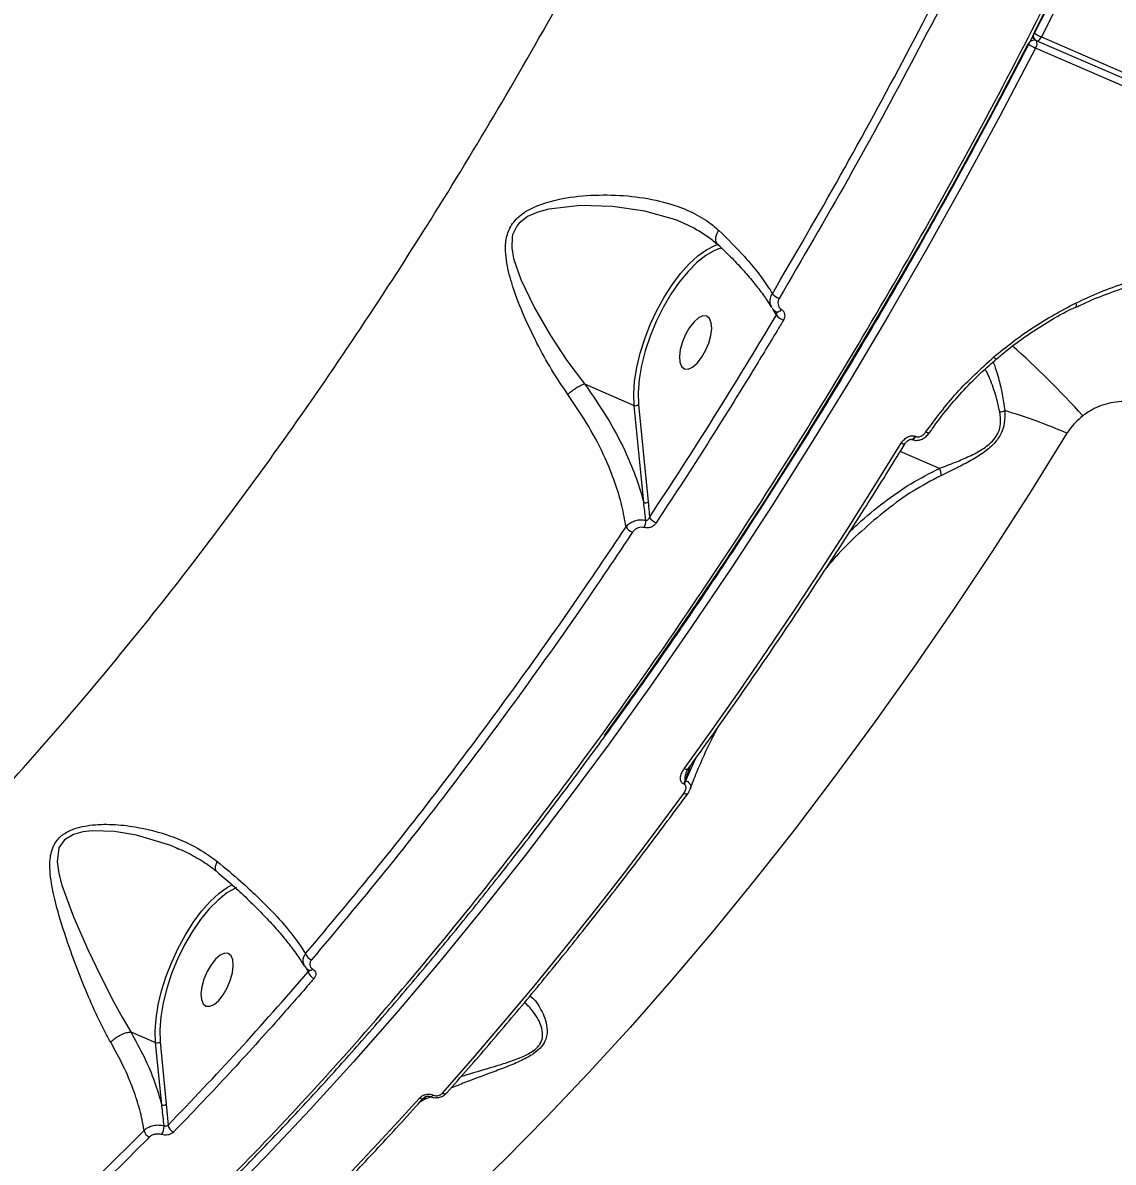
# Model space of a CAD drawing. Header units: millimetres. Extents: x -6523 to 7556, y -5559 to 6101.
# Drawn here: x 1862.4 to 2033.8, y -2159.2 to -1980.2 of the extents above; entities that cross this region are included whole.
import ezdxf

# ---------------------------------------------------------------- set-up
doc = ezdxf.new("R2010")
doc.units = ezdxf.units.MM
for name, color, linetype in [('DIKOM_ОБЪЕКТ', 7, 'Continuous'), ('DIKOM_РАЗМЕР_ЗОНА', 7, 'Continuous'), ('DIKOM_РАЗМЕР_ОБЪЕКТА', 7, 'Continuous')]:
    doc.layers.add(name, color=color, linetype=linetype)
doc.styles.add('style1', font='arial.ttf', dxfattribs={"width": 0.8})
doc.dimstyles.new('1-50', dxfattribs={"dimtxt": 300, "dimasz": 200, "dimexe": 100, "dimexo": 0, "dimgap": 100, "dimtad": 1, "dimtxsty": 'style1', "dimcen": 200, "dimclrd": 7, "dimclre": 7, "dimclrt": 7, "dimadec": 1, "dimazin": 2, "dimtfac": 1, "dimtmove": 0, "dimatfit": 2, "dimfxl": 0, "dimlwd": 25, "dimlwe": 18, "dimarcsym": 0})

# ---------------------------------------------------------------- blocks, each defined once
blk = doc.blocks.new('*D10')
at = {"layer": 'Defpoints', "color": 0, "transparency": 16777216}
for p in [(-1823.23, 4314.24), (3842.01, -3170.82), (6537.88, -3170.82)]:
    blk.add_point(p, dxfattribs=at)
at = {"layer": 'DIKOM_РАЗМЕР_ОБЪЕКТА', "color": 7, "lineweight": 18, "transparency": 16777216}
for p, q in [((-1823.23, 4314.24), (6637.88, 4314.24)), ((3842.01, -3170.82), (6637.88, -3170.82))]:
    blk.add_line(p, q, dxfattribs=at)
at = {"layer": 'DIKOM_РАЗМЕР_ОБЪЕКТА', "color": 7, "lineweight": 25, "transparency": 16777216}
blk.add_line((6537.88, 3914.24), (6537.88, -2770.82), dxfattribs=at)
at = {"layer": 'DIKOM_РАЗМЕР_ОБЪЕКТА', "color": 7, "transparency": 16777216}
for points in [[(6471.22, 3914.24), (6604.55, 3914.24), (6537.88, 4314.24)], [(6471.22, -2770.82), (6604.55, -2770.82), (6537.88, -3170.82)]]:
    blk.add_solid(points, dxfattribs=at)
at = {"layer": 'DIKOM_РАЗМЕР_ОБЪЕКТА', "color": 7, "transparency": 16777216, "insert": (6304.71, 207.11), "char_height": 300, "attachment_point": 5, "rotation": 90, "style": 'style1'}
blk.add_mtext('7500', dxfattribs=at)
blk = doc.blocks.new('*D11')
at = {"layer": 'Defpoints', "color": 0, "transparency": 16777216}
for p in [(-5022.71, -299.32), (4115.33, -1753.09), (4115.33, -4391.39)]:
    blk.add_point(p, dxfattribs=at)
at = {"layer": 'DIKOM_РАЗМЕР_ОБЪЕКТА', "color": 7, "lineweight": 18, "transparency": 16777216}
for p, q in [((-5022.71, -299.32), (-5022.71, -4491.39)), ((4115.33, -1753.09), (4115.33, -4491.39))]:
    blk.add_line(p, q, dxfattribs=at)
at = {"layer": 'DIKOM_РАЗМЕР_ОБЪЕКТА', "color": 7, "lineweight": 25, "transparency": 16777216}
blk.add_line((-4622.71, -4391.39), (3715.33, -4391.39), dxfattribs=at)
at = {"layer": 'DIKOM_РАЗМЕР_ОБЪЕКТА', "color": 7, "transparency": 16777216}
for points in [[(-4622.71, -4324.73), (-4622.71, -4458.06), (-5022.71, -4391.39)], [(3715.33, -4324.73), (3715.33, -4458.06), (4115.33, -4391.39)]]:
    blk.add_solid(points, dxfattribs=at)
at = {"layer": 'DIKOM_РАЗМЕР_ОБЪЕКТА', "color": 7, "transparency": 16777216, "insert": (-175.12, -4158.22), "char_height": 300, "attachment_point": 5, "style": 'style1'}
blk.add_mtext('9150', dxfattribs=at)
blk = doc.blocks.new('*D12')
at = {"layer": 'Defpoints', "color": 0, "transparency": 16777216}
for p in [(-6522.71, -395.62), (6102.86, -1877.31), (6102.86, -5458.89)]:
    blk.add_point(p, dxfattribs=at)
at = {"layer": 'DIKOM_РАЗМЕР_ЗОНА', "color": 7, "lineweight": 18, "transparency": 16777216}
for p, q in [((-6522.71, -395.62), (-6522.71, -5558.89)), ((6102.86, -1877.31), (6102.86, -5558.89))]:
    blk.add_line(p, q, dxfattribs=at)
at = {"layer": 'DIKOM_РАЗМЕР_ЗОНА', "color": 7, "lineweight": 25, "transparency": 16777216}
blk.add_line((-6122.71, -5458.89), (5702.86, -5458.89), dxfattribs=at)
at = {"layer": 'DIKOM_РАЗМЕР_ЗОНА', "color": 7, "transparency": 16777216}
for points in [[(-6122.71, -5392.23), (-6122.71, -5525.56), (-6522.71, -5458.89)], [(5702.86, -5392.23), (5702.86, -5525.56), (6102.86, -5458.89)]]:
    blk.add_solid(points, dxfattribs=at)
at = {"layer": 'DIKOM_РАЗМЕР_ЗОНА', "color": 7, "transparency": 16777216, "insert": (78.38, -5225.72), "char_height": 300, "attachment_point": 5, "style": 'style1'}
blk.add_mtext('12600', dxfattribs=at)
blk = doc.blocks.new('*D13')
at = {"layer": 'Defpoints', "color": 0, "transparency": 16777216}
for p in [(-2358.18, 6101.03), (4341.71, -4605.15), (7455.88, -4605.15)]:
    blk.add_point(p, dxfattribs=at)
at = {"layer": 'DIKOM_РАЗМЕР_ЗОНА', "color": 7, "lineweight": 18, "transparency": 16777216}
for p, q in [((-2358.18, 6101.03), (7555.88, 6101.03)), ((4341.71, -4605.15), (7555.88, -4605.15))]:
    blk.add_line(p, q, dxfattribs=at)
at = {"layer": 'DIKOM_РАЗМЕР_ЗОНА', "color": 7, "lineweight": 25, "transparency": 16777216}
blk.add_line((7455.88, 5701.03), (7455.88, -4205.15), dxfattribs=at)
at = {"layer": 'DIKOM_РАЗМЕР_ЗОНА', "color": 7, "transparency": 16777216}
for points in [[(7389.22, 5701.03), (7522.55, 5701.03), (7455.88, 6101.03)], [(7389.22, -4205.15), (7522.55, -4205.15), (7455.88, -4605.15)]]:
    blk.add_solid(points, dxfattribs=at)
at = {"layer": 'DIKOM_РАЗМЕР_ЗОНА', "color": 7, "transparency": 16777216, "insert": (7222.71, 375.61), "char_height": 300, "attachment_point": 5, "rotation": 90, "style": 'style1'}
blk.add_mtext('10700', dxfattribs=at)

msp = doc.modelspace()

# ---------------------------------------------------------------- linework, layer by layer
at = {"layer": 'DIKOM_ОБЪЕКТ', "color": 7, "linetype": 'Continuous', "lineweight": 15}
for p, q in [((2021.36, -1981.712), (2023.515, -1977.496)), ((2015.453, -1993.008), (2020.452, -1983.473)), ((2021.093, -1982.42), (2021.505, -1982.803)), ((2021.788, -1982.987), (2421.236, -2155.98)), ((2022.523, -1982.38), (2421.97, -2155.372)), ((2421.06, -2157.137), (2021.613, -1984.145)), ((1966.568, -2011.781), (1966.339, -2011.681)), ((1972.339, -2015.542), (1971.809, -2015.683)), ((1980.871, -2026.093), (1980.38, -2025.189)), ((1950.7, -2036.893), (1958.496, -2040.269)), ((1960.004, -2055.533), (1958.496, -2040.269)), ((1959.189, -2040.141), (1960.697, -2055.404)), ((2002.067, -2045.592), (2002.139, -2045.623)), ((2002.724, -2045.12), (2002.797, -2045.152)), ((2004.915, -2044.566), (2004.91, -2044.576)), ((2006.498, -2050.164), (2000.338, -2047.496)), ((1966.648, -2099.223), (1968.205, -2095.699)), ((1967.331, -2096.912), (1966.547, -2099.18)), ((1966.996, -2097.376), (1966.991, -2097.384)), ((1966.358, -2099.785), (1966.257, -2099.742)), ((1966.547, -2099.18), (1966.648, -2099.223)), ((1886.826, -2109.969), (1886.543, -2109.831)), ((1907.263, -2129.276), (1906.872, -2128.554)), ((1879.39, -2138.705), (1883.279, -2140.39)), ((1884.247, -2150.187), (1883.279, -2140.39)), ((1883.972, -2140.261), (1884.94, -2150.059)), ((1925.55, -2149.334), (1924.816, -2149.737)), ((1926.426, -2148.933), (1925.55, -2149.334)), ((1926.411, -2148.855), (1926.438, -2148.866)), ((1926.888, -2148.63), (1926.916, -2148.641)), ((1884.94, -2150.059), (1885.244, -2153.357))]:
    msp.add_line(p, q, dxfattribs=at)
at = {"layer": 'DIKOM_ОБЪЕКТ', "color": 7, "linetype": 'Continuous', "lineweight": 15, "flags": 128}
for points in [[(2071.068, -1871.037), (2066.871, -1882.398), (2062.518, -1893.735), (2058.012, -1905.037), (2053.357, -1916.294), (2048.556, -1927.498), (2043.615, -1938.638), (2038.536, -1949.706), (2033.325, -1960.691), (2027.986, -1971.586), (2022.523, -1982.38)], [(2021.788, -1982.987), (2021.806, -1982.994), (2021.895, -1983.002), (2021.995, -1982.975), (2022.103, -1982.912), (2022.213, -1982.817), (2022.323, -1982.694), (2022.427, -1982.546), (2022.523, -1982.38)], [(2021.613, -1984.145), (2016.011, -1994.81), (2010.296, -2005.356), (2004.471, -2015.772), (1998.543, -2026.052), (1992.516, -2036.184), (1986.395, -2046.162), (1980.185, -2055.977), (1973.892, -2065.62), (1967.52, -2075.084), (1961.076, -2084.36), (1954.564, -2093.441), (1947.99, -2102.318), (1941.36, -2110.985), (1934.678, -2119.435), (1927.952, -2127.659), (1921.186, -2135.651), (1914.387, -2143.405), (1907.559, -2150.914), (1900.709, -2158.171), (1893.842, -2165.171)], [(1953.824, -2092.151), (1960.06, -2083.45), (1966.489, -2074.196), (1972.845, -2064.755), (1979.124, -2055.135), (1985.319, -2045.343), (1991.425, -2035.389), (1997.438, -2025.281), (2003.352, -2015.026), (2009.162, -2004.634), (2014.864, -1994.114), (2015.453, -1993.008)], [(1966.339, -2011.681), (1965.033, -2011.113), (1960.203, -2009.762), (1955.122, -2009.03), (1950.089, -2008.867), (1945.079, -2009.448), (1943.364, -2009.911), (1941.75, -2010.617), (1940.372, -2011.678), (1940.041, -2012.085), (1939.401, -2013.463), (1939.324, -2013.812), (1939.266, -2015.5), (1939.562, -2017.184), (1940.699, -2020.499), (1942.845, -2024.949), (1945.377, -2029.292), (1947.938, -2033.191), (1950.69, -2036.888), (1950.692, -2036.891), (1950.692, -2036.891)], [(1958.496, -2040.269), (1958.436, -2038.445), (1958.578, -2036.443), (1958.918, -2034.305), (1959.451, -2032.078), (1960.163, -2029.811), (1961.04, -2027.553), (1962.062, -2025.353), (1963.208, -2023.257), (1964.453, -2021.313), (1965.768, -2019.562), (1967.127, -2018.041), (1968.499, -2016.785), (1969.855, -2015.82), (1971.165, -2015.167), (1971.822, -2014.955)], [(1971.809, -2015.683), (1971.127, -2015.946), (1969.769, -2016.714), (1968.372, -2017.812), (1966.969, -2019.214), (1965.596, -2020.886), (1964.285, -2022.788), (1963.067, -2024.873), (1961.972, -2027.092), (1961.027, -2029.39), (1960.254, -2031.712), (1959.673, -2034.003), (1959.296, -2036.206), (1959.133, -2038.268), (1959.189, -2040.141)], [(1969.911, -2026.245), (1969.321, -2026.218), (1968.637, -2026.528), (1967.914, -2027.152), (1967.212, -2028.038), (1966.586, -2029.114), (1966.088, -2030.294), (1965.758, -2031.482), (1965.623, -2032.581), (1965.694, -2033.502), (1965.964, -2034.172), (1966.412, -2034.535), (1967.003, -2034.563), (1967.687, -2034.252), (1968.409, -2033.629), (1969.112, -2032.743), (1969.737, -2031.666), (1970.235, -2030.486), (1970.565, -2029.299), (1970.7, -2028.2), (1970.63, -2027.278), (1970.359, -2026.608), (1969.911, -2026.245)], [(1981.638, -2025.179), (1981.511, -2025.324), (1981.378, -2025.447), (1981.245, -2025.542), (1981.116, -2025.604), (1980.999, -2025.633), (1980.896, -2025.626), (1980.833, -2025.599)], [(2026.538, -2044.654), (2020.64, -2054.108), (2014.655, -2063.393), (2008.591, -2072.501), (2002.451, -2081.422), (1996.241, -2090.15), (1989.969, -2098.675), (1983.638, -2106.99), (1977.256, -2115.087), (1970.828, -2122.959), (1964.361, -2130.598), (1957.859, -2137.997), (1951.33, -2145.149), (1944.779, -2152.047), (1938.212, -2158.686), (1931.636, -2165.059)], [(2002.067, -2045.592), (2002.117, -2045.606), (2002.256, -2045.586), (2002.412, -2045.493), (2002.573, -2045.333), (2002.724, -2045.12)], [(2002.139, -2045.623), (2002.189, -2045.637), (2002.328, -2045.617), (2002.484, -2045.524), (2002.645, -2045.364), (2002.797, -2045.152)], [(2004.91, -2044.576), (2004.881, -2044.598), (2004.819, -2044.609), (2004.732, -2044.599), (2004.621, -2044.568), (2004.493, -2044.518), (2004.35, -2044.449)], [(1966.359, -2097.368), (1970.742, -2091.268), (1975.095, -2085.08), (1979.416, -2078.804), (1983.704, -2072.444), (1987.958, -2066.001), (1992.175, -2059.48), (1996.354, -2052.881), (2000.492, -2046.207)], [(2000.492, -2046.207), (2000.649, -2046.269), (2000.789, -2046.31), (2000.908, -2046.33), (2001.001, -2046.328), (2001.064, -2046.305), (2001.087, -2046.28)], [(1966.991, -2097.384), (1966.966, -2097.411), (1966.89, -2097.453), (1966.787, -2097.47), (1966.661, -2097.461), (1966.516, -2097.427), (1966.359, -2097.368)], [(1928.38, -2148.316), (1933.191, -2142.837), (1937.986, -2137.239), (1942.762, -2131.522), (1947.517, -2125.691), (1952.25, -2119.747), (1956.959, -2113.692), (1961.641, -2107.53), (1966.295, -2101.263)], [(1966.93, -2101.276), (1966.89, -2101.315), (1966.811, -2101.351), (1966.708, -2101.364), (1966.585, -2101.353), (1966.446, -2101.319), (1966.295, -2101.263)], [(1886.543, -2109.831), (1885.647, -2109.393), (1880.274, -2107.786), (1876.801, -2107.216), (1873.318, -2107.121), (1871.812, -2107.294), (1870.392, -2107.676), (1868.957, -2108.516), (1868.083, -2109.778), (1867.798, -2111.982), (1868.055, -2113.796), (1868.541, -2115.636), (1870.368, -2120.645), (1872.641, -2125.783), (1874.59, -2129.883), (1876.663, -2133.949), (1878.002, -2136.387), (1879.383, -2138.702), (1879.384, -2138.704), (1879.384, -2138.704)], [(1883.279, -2140.39), (1883.219, -2138.573), (1883.359, -2136.578), (1883.697, -2134.449), (1884.225, -2132.232), (1884.932, -2129.973), (1885.803, -2127.722), (1886.819, -2125.528), (1887.957, -2123.437), (1889.194, -2121.494), (1890.503, -2119.742), (1891.856, -2118.217), (1893.223, -2116.954), (1894.576, -2115.979), (1895.346, -2115.552)], [(1895.985, -2116.033), (1895.847, -2116.095), (1894.492, -2116.876), (1893.099, -2117.983), (1891.702, -2119.391), (1890.335, -2121.066), (1889.031, -2122.967), (1887.821, -2125.049), (1886.733, -2127.262), (1885.795, -2129.553), (1885.028, -2131.867), (1884.451, -2134.148), (1884.077, -2136.342), (1883.917, -2138.396), (1883.972, -2140.261)], [(1894.694, -2126.365), (1894.104, -2126.338), (1893.42, -2126.649), (1892.698, -2127.272), (1891.995, -2128.158), (1891.37, -2129.234), (1890.872, -2130.414), (1890.542, -2131.602), (1890.407, -2132.701), (1890.477, -2133.623), (1890.747, -2134.292), (1891.196, -2134.656), (1891.786, -2134.683), (1892.47, -2134.373), (1893.192, -2133.749), (1893.895, -2132.863), (1894.52, -2131.787), (1895.018, -2130.607), (1895.348, -2129.419), (1895.484, -2128.32), (1895.413, -2127.398), (1895.143, -2126.729), (1894.694, -2126.365)], [(1907.975, -2128.835), (1907.867, -2128.921), (1907.759, -2128.987), (1907.654, -2129.032), (1907.556, -2129.054), (1907.466, -2129.054), (1907.386, -2129.031), (1907.365, -2129.019)], [(1898.353, -2176.495), (1901.664, -2173.282), (1904.972, -2170.007), (1908.279, -2166.672), (1911.582, -2163.276), (1914.881, -2159.82), (1918.176, -2156.305), (1921.465, -2152.732), (1924.749, -2149.101)]]:
    msp.add_lwpolyline(points, dxfattribs=at)
at = {"layer": 'DIKOM_ОБЪЕКТ', "color": 7, "linetype": 'Continuous', "lineweight": 15}
for centre, radius, start, end in [((2022.154, -1982.162), 0.912, 150.48593, 224.6574), ((2024.484, -1977.617), 5.151, 232.67185, 247.62092), ((2021.385, -1983.92), 1.034, 74.03576, 154.39452), ((2023.518, -1979.512), 5.01, 232.26278, 247.63812), ((2022.186, -1982.07), 1, 227.13963, 246.58356), ((2020.585, -1983.428), 1.253, 325.12826, 21.43586), ((1982.439, -2020.705), 2.987, 222.372, 247.76666), ((2027.162, -2024.67), 0.88, 357.39725, 32.60442), ((1983.006, -2024.273), 2.805, 220.43849, 248.17442), ((1930.916, -2129.791), 131.711, 41.85914, 48.6521), ((2016.146, -2031.841), 1.372, 216.14821, 237.43638), ((1958.745, -2039.677), 0.642, 247.19918, 313.73295), ((2015.61, -2038.461), 2.87, 277.6081, 293.51744), ((1994.532, -2117.355), 79.434, 66.23857, 73.75352), ((1960.253, -2054.941), 0.642, 247.20792, 313.76939), ((1958.075, -2058.476), 2.249, 333.71012, 4.07477), ((1962.786, -2056.666), 2.213, 212.711, 248.29361), ((1959.097, -2058.116), 2.255, 213.76567, 247.85616), ((1964.501, -2098.481), 2.162, 324.3288, 341.15007), ((1964.592, -2098.519), 2.173, 324.35745, 341.10281), ((1908.399, -2125.898), 1.614, 198.01969, 247.22098), ((1908.775, -2128.855), 1.569, 195.56606, 247.60871), ((1883.528, -2139.798), 0.642, 247.17846, 313.79885), ((1925.064, -2148.625), 0.571, 236.56579, 308.18225), ((1926.485, -2148.392), 0.469, 260.84795, 329.46073), ((1926.511, -2148.402), 0.471, 261.3429, 329.37413), ((1928.695, -2147.832), 0.577, 236.99172, 307.59932), ((1884.496, -2149.595), 0.642, 247.19908, 313.74009), ((1882.114, -2153.488), 2.498, 327.24617, 0.81361), ((1886.669, -2153.112), 1.446, 189.73528, 247.0087), ((1882.898, -2153.891), 1.461, 191.34332, 246.59686)]:
    msp.add_arc(centre, radius, start, end, dxfattribs=at)
for points, knots in [([(1745.373, -2243.785), (1748.161, -2243.799), (1754.68, -2243.83), (1765.414, -2242.403), (1777.453, -2239.729), (1789.72, -2235.794), (1802.15, -2230.691), (1814.698, -2224.474), (1827.567, -2217.045), (1840.726, -2208.376), (1854.135, -2198.469), (1867.499, -2187.541), (1880.772, -2175.654), (1893.914, -2162.89), (1907.139, -2149.04), (1920.402, -2134.105), (1933.658, -2118.114), (1946.463, -2101.613), (1958.786, -2084.711), (1970.612, -2067.518), (1982.283, -2049.551), (1993.753, -2030.838), (2004.981, -2011.422), (2015.869, -1991.459), (2026.375, -1971), (2036.467, -1950.107), (2046.171, -1928.707), (2055.436, -1906.854), (2064.217, -1884.615), (2072.323, -1862.479), (2079.74, -1840.521), (2086.473, -1818.806), (2092.63, -1796.984), (2098.168, -1775.124), (2103.036, -1753.312), (2106.938, -1733.276), (2108.948, -1720.684), (2109.837, -1715.116)], [0, 0, 0, 0, 0.0220395, 0.0515326, 0.0810497, 0.1105429, 0.1392036, 0.1678862, 0.1965469, 0.2260401, 0.2555572, 0.2850503, 0.3137108, 0.3423936, 0.3710543, 0.4005475, 0.4300646, 0.4595577, 0.4871865, 0.5148349, 0.5424636, 0.5708351, 0.5992283, 0.6276, 0.6562607, 0.6849435, 0.7136044, 0.7430974, 0.7726148, 0.8021078, 0.8307687, 0.8594514, 0.8881122, 0.9176053, 0.9471224, 0.9766157, 1, 1, 1, 1]), ([(1745.64, -2243.961), (1746.835, -2243.98), (1749.815, -2244.025), (1754.691, -2243.76), (1760.253, -2243.209), (1765.914, -2242.35), (1771.668, -2241.198), (1777.521, -2239.748), (1783.473, -2238), (1789.521, -2235.953), (1795.643, -2233.616), (1801.816, -2230.997), (1808.021, -2228.103), (1814.254, -2224.936), (1820.519, -2221.497), (1826.818, -2217.784), (1833.152, -2213.797), (1839.523, -2209.535), (1845.933, -2204.998), (1852.384, -2200.183), (1858.878, -2195.089), (1865.414, -2189.715), (1871.977, -2184.075), (1878.539, -2178.192), (1885.076, -2172.085), (1891.58, -2165.765), (1898.053, -2159.228), (1904.501, -2152.473), (1910.923, -2145.497), (1917.323, -2138.298), (1923.702, -2130.876), (1930.061, -2123.227), (1936.404, -2115.35), (1942.73, -2107.24), (1949.03, -2098.913), (1955.275, -2090.406), (1961.441, -2081.746), (1967.521, -2072.95), (1973.52, -2064.009), (1979.439, -2054.922), (1985.278, -2045.691), (1991.037, -2036.313), (1996.717, -2026.79), (2002.316, -2017.123), (2007.835, -2007.311), (2013.274, -1997.352), (2018.628, -1987.258), (2023.881, -1977.056), (2029.017, -1966.777), (2034.026, -1956.443), (2038.905, -1946.057), (2043.656, -1935.619), (2048.279, -1925.128), (2052.774, -1914.585), (2057.14, -1903.99), (2061.378, -1893.343), (2065.488, -1882.645), (2069.469, -1871.895), (2073.319, -1861.098), (2077.03, -1850.279), (2080.59, -1839.471), (2083.988, -1828.704), (2087.223, -1817.985), (2090.295, -1807.313), (2093.205, -1796.688), (2095.953, -1786.109), (2098.539, -1775.577), (2100.963, -1765.092), (2103.223, -1754.655), (2105.323, -1744.265), (2107.254, -1733.927), (2108.915, -1724.357), (2109.851, -1718.282), (2110.265, -1715.598)], [0, 0, 0, 0, 0.0094078, 0.0234759, 0.0375498, 0.05164, 0.065762, 0.0799313, 0.0941629, 0.1084719, 0.1228261, 0.1371271, 0.1513573, 0.1655336, 0.1796719, 0.1937881, 0.2078978, 0.2220155, 0.2361534, 0.2503267, 0.2645522, 0.2788451, 0.2932014, 0.3075358, 0.321785, 0.3359737, 0.3501178, 0.3642337, 0.3783369, 0.3924444, 0.406567, 0.4207203, 0.4349202, 0.4491831, 0.4635204, 0.4778593, 0.4920989, 0.5062929, 0.5204524, 0.5345892, 0.5487143, 0.5628397, 0.5769744, 0.5911282, 0.6053128, 0.6195396, 0.63382, 0.6481186, 0.6623743, 0.6765814, 0.690751, 0.7048946, 0.7190236, 0.7331495, 0.7472823, 0.7614308, 0.7756069, 0.7898213, 0.8040857, 0.8183882, 0.8326644, 0.8468851, 0.8610658, 0.8752171, 0.8893513, 0.9034788, 0.9176113, 0.9317564, 0.9459255, 0.9601292, 0.9743798, 0.9886797, 1, 1, 1, 1]), ([(1713.062, -2187.474), (1716.387, -2187.39), (1723.039, -2187.223), (1733.453, -2185.584), (1744.25, -2182.911), (1755.442, -2179.064), (1766.99, -2174.055), (1778.642, -2167.989), (1790.356, -2160.912), (1802.087, -2152.891), (1814.026, -2143.795), (1826.141, -2133.611), (1838.392, -2122.347), (1850.512, -2110.248), (1862.462, -2097.376), (1874.208, -2083.806), (1885.939, -2069.321), (1897.61, -2053.931), (1909.179, -2037.671), (1920.399, -2020.886), (1931.237, -2003.647), (1941.672, -1986.03), (1951.867, -1967.758), (1961.775, -1948.867), (1971.354, -1929.41), (1980.4, -1909.796), (1988.893, -1890.094), (1996.828, -1870.374), (2004.323, -1850.334), (2011.333, -1830.03), (2017.824, -1809.525), (2023.234, -1790.689), (2027.743, -1773.542), (2030.151, -1763.264), (2031.356, -1758.12)], [0, 0, 0, 0, 0.0311783, 0.062381, 0.0935595, 0.1256442, 0.1577551, 0.18984, 0.2210203, 0.2522245, 0.2834047, 0.31549, 0.3476011, 0.3796862, 0.4108893, 0.4421161, 0.473319, 0.5054258, 0.5375587, 0.5696653, 0.6009195, 0.6321981, 0.6634523, 0.6956102, 0.7277941, 0.7599519, 0.7912843, 0.8226405, 0.8539731, 0.8862091, 0.9184713, 0.9507073, 0.9753306, 1, 1, 1, 1]), ([(1980.232, -2022.719), (1983.83, -2016.55), (1991.026, -2004.212), (2001.418, -1985.057), (2011.521, -1965.494), (2017.923, -1952.12), (2021.124, -1945.433)], [0, 0, 0, 0, 0.2485983, 0.4971955, 0.7485976, 1, 1, 1, 1]), ([(2022.292, -1946.011), (2019.12, -1952.638), (2012.776, -1965.893), (2002.696, -1985.434), (1992.248, -2004.711), (1984.955, -2017.217), (1981.309, -2023.47)], [0, 0, 0, 0, 0.24859619, 0.49719341, 0.74859523, 1, 1, 1, 1]), ([(1948.078, -2038.538), (1947.212, -2037.253), (1945.479, -2034.683), (1943.123, -2030.36), (1940.945, -2025.819), (1939.3, -2021.453), (1938.432, -2018.013), (1938.226, -2015.544), (1938.422, -2013.577), (1939.309, -2011.527), (1941.002, -2010.006), (1942.897, -2009.02), (1945.726, -2008.021), (1949.773, -2007.279), (1954.959, -2007.125), (1960.067, -2007.56), (1964.494, -2008.603), (1968.101, -2010.099), (1970.361, -2011.499), (1971.479, -2012.49), (1971.785, -2012.762)], [0, 0, 0, 0, 0.071299, 0.1426978, 0.2203428, 0.2979631, 0.3555876, 0.3853429, 0.4149595, 0.4491131, 0.4886717, 0.5175514, 0.5465117, 0.6250122, 0.7037149, 0.7839253, 0.8640122, 0.9212506, 0.9784141, 1, 1, 1, 1]), ([(1966.339, -2011.679), (1966.769, -2011.862), (1967.933, -2012.357), (1969.587, -2013.399), (1970.853, -2014.293), (1971.377, -2014.852), (1971.414, -2014.891)], [0, 0, 0, 0, 0.2218729, 0.6005438, 0.9718655, 1, 1, 1, 1]), ([(1971.785, -2012.762), (1971.762, -2012.8), (1971.657, -2012.964), (1971.45, -2013.361), (1971.274, -2013.928), (1971.274, -2014.487), (1971.447, -2014.711), (1971.528, -2014.817)], [0, 0, 0, 0, 0.0459625, 0.2011988, 0.4774052, 0.753572, 1, 1, 1, 1]), ([(1971.785, -2012.762), (1973.198, -2014.157), (1975.525, -2016.455), (1978.041, -2019.49), (1979.425, -2021.407), (1980.068, -2022.452), (1980.232, -2022.719)], [0, 0, 0, 0, 0.3957788, 0.6516323, 0.9109919, 1, 1, 1, 1]), ([(1971.505, -2014.838), (1971.972, -2015.279), (1973.166, -2016.402), (1974.866, -2018.167), (1976.616, -2020.118), (1978.125, -2021.986), (1979.294, -2023.584), (1979.848, -2024.495), (1980.072, -2024.864)], [0, 0, 0, 0, 0.1208603, 0.308164, 0.4962895, 0.6846178, 0.8721992, 1, 1, 1, 1]), ([(2027.903, -2024.196), (2029.175, -2023.606), (2031.716, -2022.427), (2035.644, -2021.022), (2039.662, -2019.893), (2043.759, -2019.059), (2046.518, -2018.782), (2047.897, -2018.644)], [0, 0, 0, 0, 0.1978352, 0.3954961, 0.5931669, 0.7965852, 1, 1, 1, 1]), ([(2028.087, -2024.803), (2028.281, -2024.703), (2029.651, -2024.001), (2032.299, -2022.927), (2036.013, -2021.611), (2039.804, -2020.572), (2043.624, -2019.836), (2046.274, -2019.442), (2047.633, -2019.381), (2047.723, -2019.377)], [0, 0, 0, 0, 0.0313372, 0.2207344, 0.4114302, 0.6029613, 0.7948408, 0.9863718, 1, 1, 1, 1]), ([(1980.122, -2024.843), (1980.031, -2024.633), (1979.843, -2024.204), (1979.88, -2023.441), (1980.115, -2022.959), (1980.232, -2022.719)], [0, 0, 0, 0, 0.3225201, 0.6611773, 1, 1, 1, 1]), ([(1981.309, -2023.47), (1981.239, -2023.618), (1981.099, -2023.912), (1981.091, -2024.382), (1981.237, -2024.805), (1981.458, -2025.057), (1981.61, -2025.16), (1981.638, -2025.179)], [0, 0, 0, 0, 0.2363322, 0.4725869, 0.7091649, 0.9458972, 1, 1, 1, 1]), ([(2015.039, -2032.65), (2017.029, -2031.055), (2021.057, -2027.826), (2025.604, -2025.415), (2027.903, -2024.196)], [0, 0, 0, 0, 0.4941651, 1, 1, 1, 1]), ([(1960.925, -2057.862), (1964.302, -2052.68), (1971.065, -2042.306), (1977.6, -2031.501), (1980.871, -2026.093)], [0, 0, 0, 0, 0.499451, 1, 1, 1, 1]), ([(1980.204, -2024.928), (1980.235, -2024.996), (1980.365, -2025.279), (1980.637, -2025.452), (1980.844, -2025.583)], [0, 0, 0, 0, 0.2391817, 1, 1, 1, 1]), ([(1980.827, -2025.599), (1980.848, -2025.609), (1980.877, -2025.622), (1980.88, -2025.653), (1980.88, -2025.662)], [0, 0, 0, 0, 0.731333, 1, 1, 1, 1]), ([(1980.871, -2026.093), (1980.893, -2026.042), (1980.937, -2025.941), (1980.94, -2025.785), (1980.902, -2025.699), (1980.885, -2025.66)], [0, 0, 0, 0, 0.3511345, 0.7017376, 1, 1, 1, 1]), ([(1981.638, -2025.179), (1981.666, -2025.198), (1981.817, -2025.299), (1982.037, -2025.55), (1982.183, -2025.971), (1982.174, -2026.438), (1982.033, -2026.731), (1981.963, -2026.878)], [0, 0, 0, 0, 0.0535685, 0.289805, 0.5263944, 0.7631274, 1, 1, 1, 1]), ([(2015.429, -2033.022), (2015.932, -2032.587), (2017.422, -2031.296), (2020.083, -2029.351), (2023.388, -2027.209), (2026.064, -2025.679), (2027.652, -2024.927), (2028.056, -2024.736)], [0, 0, 0, 0, 0.1319361, 0.3904712, 0.6502132, 0.910961, 1, 1, 1, 1]), ([(1981.963, -2026.878), (1981.632, -2027.43), (1979.979, -2030.193), (1975.868, -2036.967), (1969.561, -2047.095), (1964.5, -2054.845), (1961.968, -2058.722)], [0, 0, 0, 0, 0.0507658, 0.2538446, 0.626695, 1, 1, 1, 1]), ([(2004.35, -2044.449), (2005.901, -2042.357), (2009.041, -2038.12), (2013.023, -2034.488), (2015.039, -2032.65)], [0, 0, 0, 0, 0.493795, 1, 1, 1, 1]), ([(2004.946, -2044.584), (2005.091, -2044.363), (2005.946, -2043.062), (2007.742, -2040.788), (2010.333, -2037.805), (2012.899, -2035.199), (2014.668, -2033.674), (2015.427, -2033.019)], [0, 0, 0, 0, 0.0518104, 0.3048637, 0.5577467, 0.8100477, 1, 1, 1, 1]), ([(2014.921, -2033.466), (2014.972, -2033.582), (2015.294, -2034.304), (2015.789, -2036.036), (2016.413, -2038.468), (2016.641, -2040.214), (2016.755, -2041.093)], [0, 0, 0, 0, 0.07066451, 0.4434255, 0.71977438, 1, 1, 1, 1]), ([(2015.99, -2041.306), (2015.734, -2040.24), (2015.216, -2038.082), (2014.355, -2035.862), (2013.848, -2034.863), (2013.69, -2034.553)], [0, 0, 0, 0, 0.4023686, 0.8140437, 1, 1, 1, 1]), ([(1948.078, -2038.538), (1948.111, -2038.507), (1948.317, -2038.312), (1948.768, -2037.937), (1949.447, -2037.468), (1950.138, -2037.081), (1950.507, -2036.954), (1950.692, -2036.891)], [0, 0, 0, 0, 0.0428847, 0.2679891, 0.5119818, 0.7559975, 1, 1, 1, 1]), ([(1950.692, -2036.891), (1950.693, -2036.891), (1950.695, -2036.891), (1950.698, -2036.892), (1950.7, -2036.893)], [0, 0, 0, 0, 0.4133081, 1, 1, 1, 1]), ([(1950.7, -2036.893), (1951.898, -2038.606), (1954.322, -2042.07), (1956.898, -2046.929), (1958.757, -2051.328), (1959.617, -2054.032), (1959.975, -2055.42), (1960.004, -2055.533)], [0, 0, 0, 0, 0.2754305, 0.55708, 0.767798, 0.9811388, 1, 1, 1, 1]), ([(1957.222, -2059.369), (1957.03, -2058.273), (1956.631, -2055.998), (1955.522, -2052.367), (1953.842, -2048.194), (1951.464, -2043.529), (1949.215, -2040.214), (1948.078, -2038.538)], [0, 0, 0, 0, 0.1665428, 0.3455489, 0.5267575, 0.7607848, 1, 1, 1, 1]), ([(2039.55, -2040.46), (2038.582, -2040.143), (2036.666, -2039.515), (2033.472, -2039.729), (2030.848, -2040.62), (2029.496, -2041.563), (2029.013, -2041.9)], [0, 0, 0, 0, 0.2885643, 0.57163, 0.8470367, 1, 1, 1, 1]), ([(2006.498, -2050.164), (2007.343, -2049.841), (2008.886, -2049.252), (2011.192, -2048.292), (2013.18, -2047.252), (2014.729, -2046.085), (2015.447, -2045.121), (2015.906, -2044.19), (2016.201, -2042.924), (2016.067, -2041.902), (2015.99, -2041.306)], [0, 0, 0, 0, 0.1920777, 0.3511801, 0.5094934, 0.634437, 0.7186513, 0.7420883, 0.8495964, 1, 1, 1, 1]), ([(2016.755, -2041.093), (2016.771, -2041.745), (2016.798, -2042.88), (2016.274, -2044.665), (2015.194, -2046.266), (2013.494, -2047.709), (2011.452, -2048.972), (2009.114, -2050.167), (2007.551, -2050.91), (2006.706, -2051.312)], [0, 0, 0, 0, 0.1507821, 0.2625323, 0.3758124, 0.5043421, 0.6598403, 0.8160156, 1, 1, 1, 1]), ([(2029.013, -2041.9), (2028.245, -2042.598), (2027.398, -2043.37), (2026.712, -2044.377), (2026.597, -2044.56), (2026.538, -2044.654)], [0, 0, 0, 0, 0.8217535, 0.9078492, 1, 1, 1, 1]), ([(2000.492, -2046.207), (2000.608, -2046.043), (2000.86, -2045.686), (2001.37, -2045.286), (2001.897, -2045.066), (2002.356, -2045.008), (2002.602, -2045.083), (2002.724, -2045.12)], [0, 0, 0, 0, 0.2267794, 0.4920126, 0.6959788, 0.8477662, 1, 1, 1, 1]), ([(2001.089, -2046.281), (2001.095, -2046.271), (2001.175, -2046.119), (2001.384, -2045.895), (2001.671, -2045.692), (2001.862, -2045.614), (2001.969, -2045.591), (2002.032, -2045.587), (2002.063, -2045.591), (2002.065, -2045.592), (2002.067, -2045.592)], [0, 0, 0, 0, 0.0265556, 0.4128883, 0.6416692, 0.7690159, 0.8436551, 0.8947379, 0.9471337, 1, 1, 1, 1]), ([(2002.147, -2045.607), (2002.287, -2045.663), (2002.607, -2045.788), (2003.175, -2045.762), (2003.8, -2045.567), (2004.426, -2045.174), (2004.741, -2044.775), (2004.903, -2044.57)], [0, 0, 0, 0, 0.14285447, 0.32450838, 0.52243514, 0.75453596, 1, 1, 1, 1]), ([(2002.797, -2045.152), (2002.852, -2045.171), (2002.993, -2045.219), (2003.276, -2045.21), (2003.646, -2045.091), (2004.039, -2044.835), (2004.246, -2044.578), (2004.35, -2044.449)], [0, 0, 0, 0, 0.1033248, 0.2624272, 0.4611936, 0.728239, 1, 1, 1, 1]), ([(1966.991, -2097.384), (1968.073, -2095.887), (1971.212, -2091.544), (1976.363, -2084.221), (1982.42, -2075.363), (1988.408, -2066.339), (1994.22, -2057.318), (1998.43, -2050.599), (2000.673, -2046.953), (2001.087, -2046.28)], [0, 0, 0, 0, 0.0925255, 0.2683385, 0.4441511, 0.6199601, 0.7957664, 0.9623135, 1, 1, 1, 1]), ([(2006.706, -2051.312), (2005.235, -2052.087), (2002.277, -2053.646), (1998.148, -2056.638), (1994.248, -2059.983), (1991.078, -2062.965), (1989.371, -2065.009), (1988.782, -2065.714)], [0, 0, 0, 0, 0.2198459, 0.4423282, 0.6629179, 0.8835798, 1, 1, 1, 1]), ([(1992.353, -2060.172), (1992.801, -2059.734), (1994.513, -2058.057), (1997.707, -2055.482), (2001.941, -2052.468), (2004.978, -2050.938), (2006.504, -2050.169)], [0, 0, 0, 0, 0.106101, 0.4053914, 0.7011492, 1, 1, 1, 1]), ([(2006.504, -2050.169), (2006.504, -2050.168), (2006.503, -2050.166), (2006.501, -2050.165), (2006.499, -2050.164), (2006.498, -2050.164)], [0, 0, 0, 0, 0.2978036, 0.6598843, 1, 1, 1, 1]), ([(2006.504, -2050.169), (2006.566, -2050.375), (2006.679, -2050.749), (2006.712, -2051.119), (2006.707, -2051.281), (2006.706, -2051.312)], [0, 0, 0, 0, 0.4995089, 0.9072616, 1, 1, 1, 1]), ([(1960.318, -2058.317), (1960.312, -2058.257), (1960.216, -2057.331), (1960.107, -2056.402), (1960.004, -2055.533)], [0, 0, 0, 0, 0.06464536, 1, 1, 1, 1]), ([(1960.697, -2055.404), (1960.747, -2055.935), (1960.825, -2056.753), (1960.899, -2057.574), (1960.925, -2057.862)], [0, 0, 0, 0, 0.6494663, 1, 1, 1, 1]), ([(1957.222, -2059.369), (1957.278, -2059.302), (1957.493, -2059.037), (1957.99, -2058.646), (1958.746, -2058.32), (1959.562, -2058.183), (1960.066, -2058.272), (1960.318, -2058.317)], [0, 0, 0, 0, 0.081152, 0.3161109, 0.5445904, 0.7717807, 1, 1, 1, 1]), ([(1961.968, -2058.722), (1961.935, -2058.769), (1961.806, -2058.951), (1961.506, -2059.222), (1961.048, -2059.451), (1960.552, -2059.554), (1960.245, -2059.5), (1960.091, -2059.473)], [0, 0, 0, 0, 0.082521, 0.3216881, 0.5513284, 0.7755876, 1, 1, 1, 1]), ([(1960.318, -2058.317), (1960.363, -2058.321), (1960.414, -2058.327), (1960.52, -2058.305), (1960.638, -2058.251), (1960.783, -2058.117), (1960.875, -2057.977), (1960.914, -2057.886), (1960.925, -2057.862)], [0, 0, 0, 0, 0.1723118, 0.198659, 0.4119346, 0.6483239, 0.9085763, 1, 1, 1, 1]), ([(1906.864, -2126.397), (1910.659, -2121.881), (1918.249, -2112.85), (1929.517, -2098.436), (1940.671, -2083.401), (1949.903, -2070.281), (1955.366, -2062.136), (1957.222, -2059.369)], [0, 0, 0, 0, 0.2203095, 0.44062, 0.6630825, 0.8855428, 1, 1, 1, 1]), ([(1958.247, -2060.205), (1956.387, -2062.978), (1950.946, -2071.09), (1941.765, -2084.14), (1930.625, -2099.169), (1919.296, -2113.673), (1911.614, -2122.815), (1907.774, -2127.386)], [0, 0, 0, 0, 0.1144547, 0.3347642, 0.5550756, 0.777538, 1, 1, 1, 1]), ([(1960.091, -2059.473), (1959.94, -2059.446), (1959.636, -2059.392), (1959.148, -2059.493), (1958.698, -2059.718), (1958.406, -2059.982), (1958.28, -2060.159), (1958.247, -2060.205)], [0, 0, 0, 0, 0.2257079, 0.4513796, 0.6802438, 0.9175931, 1, 1, 1, 1]), ([(1967.285, -2100.548), (1967.634, -2099.66), (1968.683, -2096.992), (1970.158, -2093.751), (1971.356, -2091.452), (1971.679, -2090.832)], [0, 0, 0, 0, 0.2670211, 0.8023352, 1, 1, 1, 1]), ([(1966.257, -2099.742), (1966.181, -2099.699), (1966.012, -2099.605), (1965.831, -2099.335), (1965.745, -2098.932), (1965.833, -2098.284), (1966.091, -2097.746), (1966.329, -2097.41), (1966.359, -2097.368)], [0, 0, 0, 0, 0.0928108, 0.2061725, 0.369291, 0.572384, 0.9471136, 1, 1, 1, 1]), ([(1966.678, -2097.983), (1966.652, -2098.046), (1966.565, -2098.255), (1966.489, -2098.581), (1966.444, -2098.898), (1966.464, -2099.078), (1966.506, -2099.151), (1966.531, -2099.172), (1966.545, -2099.178), (1966.547, -2099.18)], [0, 0, 0, 0, 0.1573696, 0.5286331, 0.7833393, 0.9178276, 0.9589734, 0.9935442, 1, 1, 1, 1]), ([(1966.674, -2097.985), (1966.691, -2097.93), (1966.75, -2097.738), (1966.903, -2097.535), (1967.013, -2097.39)], [0, 0, 0, 0, 0.2836204, 1, 1, 1, 1]), ([(1966.295, -2101.263), (1966.433, -2101.04), (1966.63, -2100.719), (1966.683, -2100.285), (1966.631, -2100.04), (1966.514, -2099.871), (1966.406, -2099.812), (1966.358, -2099.785)], [0, 0, 0, 0, 0.4371254, 0.6288201, 0.7908617, 0.9060381, 1, 1, 1, 1]), ([(1966.648, -2099.223), (1966.744, -2099.275), (1966.955, -2099.388), (1967.217, -2099.638), (1967.385, -2099.966), (1967.431, -2100.294), (1967.331, -2100.483), (1967.294, -2100.552)], [0, 0, 0, 0, 0.158523, 0.3458659, 0.5884345, 0.8501716, 1, 1, 1, 1]), ([(1929.046, -2148.289), (1930.175, -2147.013), (1933.45, -2143.311), (1938.849, -2137.019), (1945.227, -2129.347), (1951.568, -2121.47), (1957.864, -2113.394), (1962.979, -2106.634), (1965.989, -2102.552), (1966.93, -2101.276)], [0, 0, 0, 0, 0.0879863, 0.2551881, 0.4223883, 0.5895866, 0.7567731, 0.9239564, 1, 1, 1, 1]), ([(1966.918, -2101.27), (1966.987, -2101.183), (1967.154, -2100.972), (1967.242, -2100.722), (1967.294, -2100.574)], [0, 0, 0, 0, 0.4087783, 1, 1, 1, 1]), ([(1876.218, -2140.336), (1875.779, -2139.541), (1874.9, -2137.95), (1873.424, -2134.832), (1871.81, -2131.056), (1870.003, -2126.283), (1868.251, -2121.187), (1867.146, -2116.94), (1866.678, -2113.886), (1866.602, -2111.72), (1866.986, -2109.67), (1868.184, -2107.996), (1870.133, -2106.78), (1873.002, -2106.122), (1876.484, -2106.026), (1880.741, -2106.507), (1885.521, -2107.736), (1889.853, -2109.672), (1892.137, -2111.322), (1892.952, -2111.91)], [0, 0, 0, 0, 0.0447763, 0.0895825, 0.1609592, 0.232449, 0.3238529, 0.4152086, 0.4505984, 0.4859265, 0.5329385, 0.566421, 0.5997993, 0.6530888, 0.7108085, 0.7686686, 0.8592857, 0.9497894, 1, 1, 1, 1]), ([(1886.571, -2109.8), (1886.78, -2109.879), (1887.928, -2110.309), (1889.807, -2111.349), (1891.677, -2112.488), (1892.57, -2113.271), (1892.768, -2113.444)], [0, 0, 0, 0, 0.0906945, 0.4987349, 0.8887349, 1, 1, 1, 1]), ([(1892.952, -2111.91), (1892.94, -2111.934), (1892.821, -2112.171), (1892.659, -2112.611), (1892.601, -2113.133), (1892.729, -2113.324), (1892.793, -2113.42)], [0, 0, 0, 0, 0.034764, 0.34919144, 0.67526167, 1, 1, 1, 1]), ([(1892.952, -2111.91), (1894.206, -2112.951), (1896.417, -2114.786), (1899.221, -2117.385), (1901.947, -2120.119), (1904.693, -2123.21), (1906.135, -2125.327), (1906.864, -2126.397)], [0, 0, 0, 0, 0.2022604, 0.3564025, 0.5119904, 0.7532476, 1, 1, 1, 1]), ([(1892.781, -2113.432), (1892.934, -2113.557), (1893.95, -2114.388), (1895.691, -2115.93), (1897.979, -2118.048), (1900.085, -2120.151), (1902.003, -2122.216), (1903.711, -2124.222), (1905.165, -2126.126), (1906.123, -2127.494), (1906.513, -2128.175), (1906.588, -2128.304)], [0, 0, 0, 0, 0.0234093, 0.1554896, 0.2890863, 0.4240448, 0.5600332, 0.6965648, 0.8328826, 0.9681628, 1, 1, 1, 1]), ([(1906.665, -2128.27), (1906.587, -2128.106), (1906.41, -2127.734), (1906.47, -2127.058), (1906.733, -2126.617), (1906.864, -2126.397)], [0, 0, 0, 0, 0.2837107, 0.64346601, 1, 1, 1, 1]), ([(1906.691, -2128.348), (1906.824, -2128.544), (1907.006, -2128.812), (1907.3, -2128.956), (1907.379, -2128.995)], [0, 0, 0, 0, 0.7310739, 1, 1, 1, 1]), ([(1907.774, -2127.386), (1907.688, -2127.509), (1907.518, -2127.754), (1907.479, -2128.16), (1907.613, -2128.528), (1907.823, -2128.739), (1907.96, -2128.825), (1907.975, -2128.835)], [0, 0, 0, 0, 0.2486476, 0.4974834, 0.7389125, 0.9702322, 1, 1, 1, 1]), ([(1885.244, -2153.357), (1888.926, -2149.51), (1896.297, -2141.808), (1903.605, -2133.456), (1907.263, -2129.276)], [0, 0, 0, 0, 0.4994504, 1, 1, 1, 1]), ([(1908.177, -2130.305), (1907.806, -2130.735), (1905.95, -2132.883), (1901.358, -2138.108), (1894.376, -2145.82), (1888.863, -2151.568), (1886.104, -2154.443)], [0, 0, 0, 0, 0.05077254, 0.2538559, 0.62669622, 1, 1, 1, 1]), ([(1907.263, -2129.276), (1907.3, -2129.251), (1907.372, -2129.202), (1907.415, -2129.114), (1907.388, -2129.052), (1907.376, -2129.026)], [0, 0, 0, 0, 0.3758021, 0.7339363, 1, 1, 1, 1]), ([(1907.355, -2129.016), (1907.367, -2129.023), (1907.391, -2129.038), (1907.386, -2129.034), (1907.384, -2129.032)], [0, 0, 0, 0, 0.4739414, 1, 1, 1, 1]), ([(1907.975, -2128.835), (1908.1, -2128.934), (1908.343, -2129.127), (1908.476, -2129.523), (1908.438, -2129.933), (1908.264, -2130.181), (1908.177, -2130.305)], [0, 0, 0, 0, 0.2591359, 0.5021804, 0.7511064, 1, 1, 1, 1]), ([(1942.118, -2133.046), (1942.206, -2133.105), (1942.862, -2133.542), (1943.674, -2134.798), (1944.495, -2136.489), (1944.857, -2137.95), (1944.828, -2139.395), (1944.247, -2140.742), (1943.069, -2141.94), (1941.261, -2143.012), (1939.086, -2143.961), (1935.885, -2145.184), (1932.666, -2146.318), (1930.406, -2147.263), (1929.686, -2147.564)], [0, 0, 0, 0, 0.0264707, 0.196844, 0.2845522, 0.3721008, 0.4492732, 0.5042208, 0.5599748, 0.6221486, 0.6951859, 0.7701973, 0.9268063, 1, 1, 1, 1]), ([(1931.315, -2145.716), (1931.421, -2145.68), (1933.096, -2145.117), (1935.65, -2144.416), (1938.831, -2143.421), (1940.935, -2142.656), (1942.613, -2141.775), (1943.379, -2141.051), (1943.872, -2140.35), (1944.196, -2139.404), (1944.027, -2138.071), (1943.468, -2136.726), (1942.539, -2135.27), (1941.741, -2134.525), (1941.261, -2134.077)], [0, 0, 0, 0, 0.01280417, 0.20202271, 0.28650238, 0.37249786, 0.44084428, 0.49088641, 0.50076512, 0.56068028, 0.64796902, 0.74815487, 0.84851927, 1, 1, 1, 1]), ([(1876.218, -2140.336), (1876.244, -2140.308), (1876.358, -2140.182), (1876.673, -2139.884), (1877.245, -2139.461), (1877.994, -2139.059), (1878.754, -2138.776), (1879.174, -2138.728), (1879.384, -2138.704)], [0, 0, 0, 0, 0.0350262, 0.1552356, 0.3664017, 0.5776166, 0.7888153, 1, 1, 1, 1]), ([(1879.384, -2138.704), (1879.385, -2138.704), (1879.387, -2138.704), (1879.389, -2138.705), (1879.39, -2138.705)], [0, 0, 0, 0, 0.6832786, 1, 1, 1, 1]), ([(1879.39, -2138.705), (1880.107, -2140.016), (1881.552, -2142.656), (1883.174, -2146.516), (1883.897, -2148.989), (1884.247, -2150.187)], [0, 0, 0, 0, 0.3372107, 0.6791333, 1, 1, 1, 1]), ([(1881.466, -2154.178), (1881.46, -2154.14), (1881.294, -2153.093), (1880.839, -2150.974), (1879.766, -2147.632), (1878.278, -2144.067), (1876.908, -2141.586), (1876.218, -2140.336)], [0, 0, 0, 0, 0.0088978, 0.2417865, 0.4772802, 0.7368222, 1, 1, 1, 1]), ([(1899.032, -2176.456), (1900.173, -2175.352), (1903.484, -2172.15), (1908.959, -2166.669), (1915.448, -2159.936), (1920.934, -2154.045), (1924.25, -2150.367), (1925.416, -2149.074)], [0, 0, 0, 0, 0.1293333, 0.3751385, 0.6209371, 0.8667244, 1, 1, 1, 1]), ([(1924.749, -2149.101), (1924.845, -2149.009), (1925.05, -2148.813), (1925.482, -2148.604), (1925.97, -2148.491), (1926.464, -2148.488), (1926.747, -2148.583), (1926.888, -2148.63)], [0, 0, 0, 0, 0.1890012, 0.4045007, 0.6068188, 0.8033952, 1, 1, 1, 1]), ([(1925.424, -2149.071), (1925.437, -2149.055), (1925.471, -2149.014), (1925.618, -2148.916), (1925.823, -2148.838), (1926.03, -2148.802), (1926.202, -2148.802), (1926.335, -2148.826), (1926.387, -2148.846), (1926.411, -2148.855)], [0, 0, 0, 0, 0.1191214, 0.3199884, 0.5085535, 0.6578211, 0.7845968, 0.9005812, 1, 1, 1, 1]), ([(1925.644, -2148.914), (1925.633, -2149.024), (1925.617, -2149.184), (1925.566, -2149.298), (1925.55, -2149.334)], [0, 0, 0, 0, 0.6857603, 1, 1, 1, 1]), ([(1926.444, -2148.855), (1926.481, -2148.875), (1926.709, -2148.999), (1927.23, -2149.065), (1927.96, -2148.987), (1928.615, -2148.717), (1928.906, -2148.402), (1929.025, -2148.273)], [0, 0, 0, 0, 0.0449555, 0.2790368, 0.5332858, 0.8098395, 1, 1, 1, 1]), ([(1926.916, -2148.641), (1927.012, -2148.673), (1927.204, -2148.737), (1927.541, -2148.735), (1927.875, -2148.658), (1928.173, -2148.515), (1928.315, -2148.379), (1928.38, -2148.316)], [0, 0, 0, 0, 0.19520665, 0.39009069, 0.59321395, 0.81115465, 1, 1, 1, 1]), ([(1884.612, -2153.452), (1884.514, -2152.511), (1884.402, -2151.422), (1884.266, -2150.334), (1884.247, -2150.187)], [0, 0, 0, 0, 0.8649198, 1, 1, 1, 1]), ([(1881.466, -2154.178), (1881.499, -2154.145), (1881.694, -2153.948), (1882.165, -2153.637), (1882.952, -2153.375), (1883.814, -2153.29), (1884.346, -2153.398), (1884.612, -2153.452)], [0, 0, 0, 0, 0.0479721, 0.2861505, 0.5242359, 0.7620765, 1, 1, 1, 1]), ([(1884.612, -2153.452), (1884.665, -2153.466), (1884.772, -2153.493), (1884.945, -2153.488), (1885.103, -2153.449), (1885.198, -2153.397), (1885.237, -2153.362), (1885.244, -2153.357)], [0, 0, 0, 0, 0.2369378, 0.47457153, 0.71274941, 0.95123476, 1, 1, 1, 1]), ([(1831.488, -2197.838), (1835.607, -2194.757), (1843.844, -2188.594), (1856.33, -2178.086), (1868.885, -2166.734), (1877.272, -2158.364), (1881.466, -2154.178)], [0, 0, 0, 0, 0.2485957, 0.4971906, 0.7485945, 1, 1, 1, 1]), ([(1882.318, -2155.232), (1878.162, -2159.38), (1869.849, -2167.678), (1857.313, -2179.03), (1844.75, -2189.62), (1836.4, -2195.868), (1832.226, -2198.992)], [0, 0, 0, 0, 0.2485954, 0.4971904, 0.7485962, 1, 1, 1, 1]), ([(1884.215, -2154.839), (1884.055, -2154.804), (1883.734, -2154.732), (1883.215, -2154.772), (1882.74, -2154.917), (1882.456, -2155.098), (1882.338, -2155.212), (1882.318, -2155.232)], [0, 0, 0, 0, 0.2376098, 0.4754757, 0.7137508, 0.9520241, 1, 1, 1, 1]), ([(1886.104, -2154.443), (1886.084, -2154.463), (1885.966, -2154.579), (1885.683, -2154.76), (1885.211, -2154.906), (1884.693, -2154.946), (1884.375, -2154.875), (1884.215, -2154.839)], [0, 0, 0, 0, 0.0489598, 0.287086, 0.5249207, 0.7624457, 1, 1, 1, 1])]:
    msp.add_open_spline(points, degree=3, knots=knots, dxfattribs=at)

# ---------------------------------------------------------------- dimensions: what is measured, and where the dimension line sits
at = {"layer": 'DIKOM_РАЗМЕР_ЗОНА'}
dim = msp.add_linear_dim(base=(7455.882, -4605.145), p1=(-2358.182, 6101.03), p2=(4341.706, -4605.145), angle=90, text='10700', dimstyle='1-50', override={"dimasz": 400, "dimgap": 80}, dxfattribs=at)
dim.commit()
dim.dimension.update_dxf_attribs({"geometry": '*D13', "text_midpoint": (7455.882, 375.606), "dimtype": 160})
dim = msp.add_linear_dim(base=(6102.859, -5458.894), p1=(-6522.706, -395.616), p2=(6102.859, -1877.311), text='12600', dimstyle='1-50', override={"dimasz": 400, "dimgap": 80}, dxfattribs=at)
dim.commit()
dim.dimension.update_dxf_attribs({"geometry": '*D12', "text_midpoint": (78.382, -5458.894), "dimtype": 160})
at = {"layer": 'DIKOM_РАЗМЕР_ОБЪЕКТА'}
dim = msp.add_linear_dim(base=(6537.882, -3170.823), p1=(-1823.231, 4314.242), p2=(3842.008, -3170.823), angle=90, text='7500', dimstyle='1-50', override={"dimasz": 400, "dimgap": 80}, dxfattribs=at)
dim.commit()
dim.dimension.update_dxf_attribs({"geometry": '*D10', "text_midpoint": (6537.882, 207.106), "dimtype": 160})
dim = msp.add_linear_dim(base=(4115.332, -4391.394), p1=(-5022.706, -299.317), p2=(4115.332, -1753.089), text='9150', dimstyle='1-50', override={"dimasz": 400, "dimgap": 80}, dxfattribs=at)
dim.commit()
dim.dimension.update_dxf_attribs({"geometry": '*D11', "text_midpoint": (-175.118, -4391.394), "dimtype": 160})

doc.saveas('drawing.dxf')
